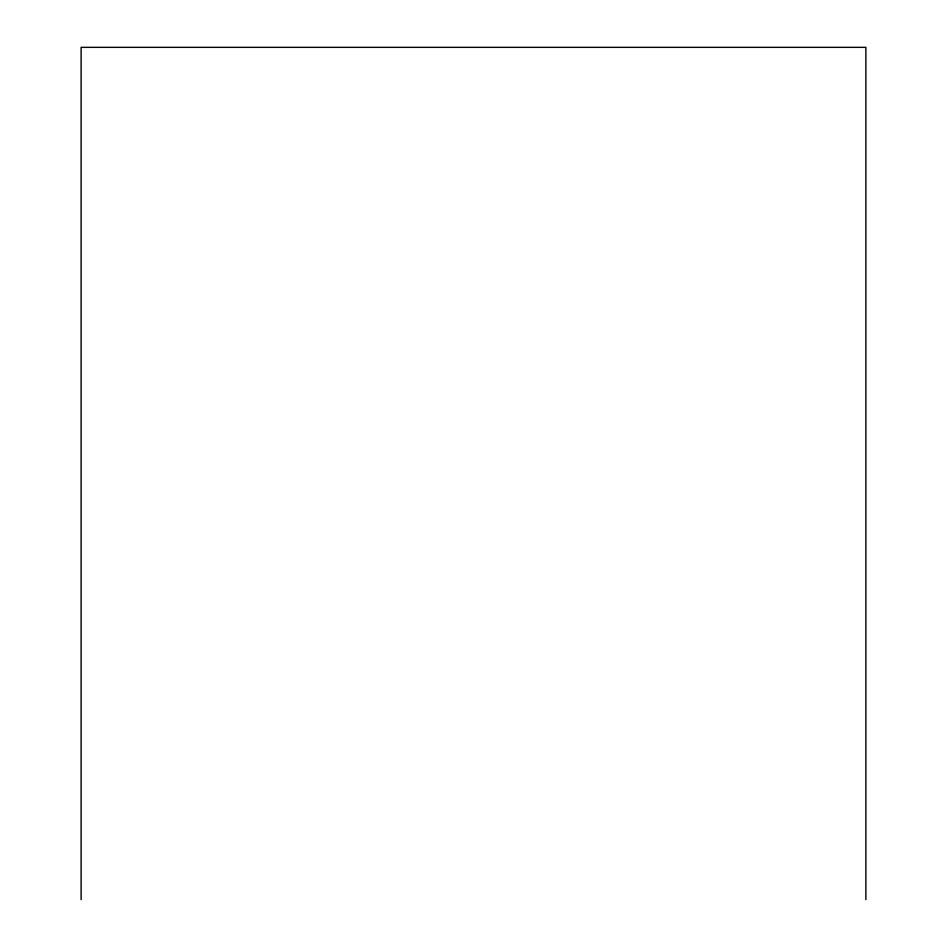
<?xml version="1.0" encoding="UTF-8"?>
<svg xmlns="http://www.w3.org/2000/svg" width="947" height="947" viewBox="0 0 947 947"><rect width="100%" height="100%" fill="white"/><g stroke="black" fill="none" stroke-linecap="round" stroke-linejoin="round"><path stroke-width="1.42" d="M865.878 899.65L865.878 47.35L81.122 47.35L81.122 899.65"/></g></svg>
